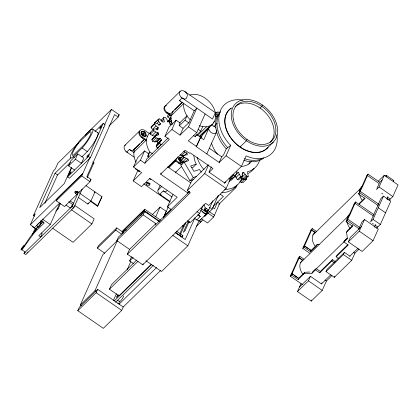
<?xml version="1.0" encoding="UTF-8"?>
<svg xmlns="http://www.w3.org/2000/svg" width="419" height="419" viewBox="0 0 419 419"><rect width="100%" height="100%" fill="white"/><g stroke="black" fill="none" stroke-linecap="round" stroke-linejoin="round"><path stroke-width="0.63" d="M159.199 118.802L154.574 122.929L159.199 118.802L161.357 120.326L162.729 122.055L164.452 121.913L163.777 119.363L163.839 117.488L165.358 117.435L166.987 119.546L167.7 121.468L169.501 122.097L169.863 119.839L170.727 118.42L167.244 121.824M188.744 221.483L188.602 222.746L189.519 221.85M158.681 147.849L157.507 148.054L156.214 146.666L156.455 145.398L161.446 140.302L161.31 139.726L160.079 138.223L158.094 138.469L156.098 137.93L155.329 136.301L156.774 135.091L158.461 134.813L158.251 132.959L155.711 131.995L153.825 130.707L153.71 129.12L155.768 128.832L157.675 129.361L158.005 129.026L158.031 127.465L155.983 125.978L154.538 124.165L155.103 122.903L157.408 123.584L159.199 124.825L160.44 123.951L158.822 121.541L158.063 119.525M156.214 146.666L159.702 143.261L160.278 141.339L161.446 140.302M77.892 191.755C77.62 192.756 75.933 192.18 75.933 191.274M134.96 148.357C132.902 152.741 133.792 158.057 136.096 162.19M150.641 132.394A18.776 13.167 45.7 0 0 149.316 133.499C144.602 138.715 146.346 146.645 149.897 152.003L152.526 153.815M190.315 119.928A18.776 13.167 45.7 0 1 187.214 116.152C184.863 112.418 183.239 108.139 183.548 103.661L170.915 115.995L171.078 120.091L172.329 124.338M172.633 111.564L171.481 115.445L167.218 112.496L166.652 113.046L170.915 115.995M172.858 162.158L175.718 160.205L177.787 156.905M199.24 136.95L212.847 123.93L214.779 121.096L215.706 117.519A18.776 13.167 45.7 0 0 207.431 99.895A18.776 13.167 45.7 0 0 189.823 95.076M200.209 220.069L207.185 213.261L207.677 211.349M224.594 189.461A32.514 22.799 45.7 0 0 241.868 178.222L243.135 178.751L239.857 181.951L243.051 182.642L246.325 179.442L246.686 178.164M303.916 259.183L299.884 256.391L298.663 257.585L290.33 276.215L302.549 284.669M316.355 231.372L312.323 228.585L311.102 229.774L302.769 248.404L309.672 253.186M376.451 189.55L379.059 187L384.254 175.352L398.05 184.894L392.849 196.542L388.989 200.303M376.498 228.229L380.358 224.464L390.786 201.146L383.49 196.097L380.887 198.632L373.643 214.837M34.51 216.225L33.478 215.513L53.517 170.727L55.256 169.025L57.859 163.211L78.374 143.172M59.65 203.006L34.473 227.596L30.336 224.736L35.222 213.81L33.478 215.513M70.795 157.869L55.051 173.246L39.669 207.63L64.212 183.658L71.371 167.652M24.59 252.091A2.493 0.477 -55.3 0 0 25.271 252.118L21.683 249.635C28.246 240.077 34.327 229.465 43.503 221.861M44.843 203.267L57.503 174.964L70.408 162.363M82.197 189.037L73.917 207.552L25.763 254.584L23.998 253.359L24.532 252.165M32.279 234.85L35.217 228.282M22.956 248.394L34.384 232.629L35.866 229.319M37.553 225.998L35.95 229.581L36.867 228.68M42.219 220.771L40.083 225.542L37.789 227.784M68.58 165.887L70.973 160.54L77.808 153.867L83.805 158.015L81.412 163.368L75.415 159.215L68.58 165.887L74.582 170.041M78.73 192.043L77.421 193.321L76.913 194.453L64.536 206.541L56.261 200.816L57.377 198.323M85.57 135.3L86.015 134.305L111.475 109.438L119.2 114.785L118.184 117.048L108.924 126.093M94.893 131.571L103.257 123.396L105.132 124.694L90.331 157.785L69.413 178.216L67.538 176.918L71.502 168.056M75.415 159.215L77.808 153.867M41.245 233.043L42.209 233.708L40.732 237.018L38.799 235.682L50.249 224.495L59.87 203M55.795 211.134L58.089 208.892L60.493 203.524M67.538 176.918L88.456 156.486L103.257 123.396M56.261 200.816L81.721 175.949L89.729 158.047M104.577 124.852L111.475 109.438M76.913 194.453L75.535 193.499L76.043 192.368A1.707 1.173 24.1 0 1 75.284 191.116M76.876 192.242L77.384 191.111M70.151 207.51A2.493 0.477 -55.3 0 0 71.005 207.358A2.493 0.477 -55.3 0 0 72.843 204.64L73.493 203.184L70.376 201.026M23.998 253.359L72.152 206.331L78.295 192.593M75.535 193.499A1.707 1.173 24.1 0 1 75.027 191.693A1.707 1.173 24.1 0 1 77.279 191.797L78.657 192.75L79.165 191.619M87.272 177.693L93.95 162.766L92.625 161.849M78.657 192.75L89.996 181.678L91.012 179.411L86.874 176.546L114.597 114.57L118.184 117.048M78.264 197.407L87.838 204.027L88.346 202.89M90.53 201.398L97.554 206.258L101.372 197.716M97.554 206.258L102.011 196.768L85.937 185.638M52.616 228.177L73.074 242.329L91.897 223.945L94.181 218.844L74.797 205.436M125.794 151.217L126.758 152.013L129.371 149.457A4.803 3.368 45.7 0 0 132.53 150.421L133.352 150.212L133.85 149.106M142.738 135.704L143.298 134.447M144.471 131.828A2.923 2.048 45.7 0 1 145.215 136.149A2.923 2.048 45.7 0 1 141.13 133.321A2.923 2.048 45.7 0 1 144.471 131.828L143.911 133.085L142.622 134.342M168.265 206.996L164.122 216.256L171.099 209.448L167.375 206.871L177.211 197.26L149.908 178.374L141.46 186.623L133.184 180.898L141.632 172.649L133.478 167.008L137.636 157.717L144.607 150.903L148.745 153.768L147.629 156.261L149.012 157.214M155.983 125.978L152.495 129.382L151.049 127.57L151.615 126.308L155.103 122.903M104.76 253.244L97.355 248.121L98.371 245.853L116.76 227.889L122.62 231.943M133.478 167.008L140.454 160.199L144.607 150.903M133.184 180.898L137.882 170.397M123.228 306.991L121.709 310.395L103.32 328.355L77.772 310.683L79.291 307.284L97.679 289.32L123.228 306.991L160.728 270.37M81.359 305.744L80.307 305.016L102.755 254.825L116.974 240.935M140.454 160.199L144.864 163.253L146.896 158.717L168.134 137.971M147.907 156.449L149.897 152.003L148.027 153.831M97.355 248.121L115.744 230.157L116.76 227.889M116.838 240.6L143.162 214.889L155.852 223.673L129.529 249.378L116.838 240.6L118.362 237.201L144.681 211.49L159.084 221.457M80.307 305.016L94.982 290.681L117.435 240.49M123.16 232.88L122.086 232.136L122.725 230.707L144.749 209.196L160.854 220.336M164.924 136.295L169.082 126.999L176.053 120.19L180.191 123.055L179.075 125.548L183.093 128.324L188.927 122.626L194.233 110.763L196.846 108.207L188.498 126.873L180.05 135.122L171.9 129.481L164.924 136.295L169.339 139.349L144.864 163.253M77.772 310.683L96.16 292.719L97.679 289.32M171.9 129.481L176.053 120.19M122.086 232.136L144.115 210.626L144.749 209.196M189.299 191.666L187.911 193.028L160.618 174.147L161.126 173.016M179.4 125.69L185.02 120.206L187.01 115.754L179.521 123.071M151.29 264.269L118.996 295.809L109.438 289.199L111.423 284.752L136.699 260.068M143.162 214.889L144.681 211.49M180.05 135.122L183.093 128.324M228.91 178.19L230.293 179.143L226.14 188.43L208.709 205.451L205.671 203.351L142.748 264.808L127.381 254.181L129.529 249.378M160.158 185.35L158.026 190.121L161.509 186.712A3.415 2.394 45.7 0 1 161.865 186.193M133.326 263.53L129.602 260.958L131.461 256.8M113.476 300.344L116.414 293.771M127.104 269.867L130.848 261.503M155.695 216.874L160.079 207.08L166.202 211.317L163.352 217.686M180.563 161.87L181.123 160.613A1.027 0.718 45.7 0 1 180.563 159.775M117.713 303.178L119.598 303L119.09 304.131L156.586 267.505M155.852 223.673L155.224 225.071L189.508 191.588M196.501 134.331L200.638 137.196L196.48 146.488L188.325 140.847L196.773 132.598L205.127 113.931M196.05 135.332L195.385 136.824L193.374 135.437M195.154 136.589L200.774 131.105L202.765 126.653L206.399 126.831L209.966 125.92L212.826 123.961M167.375 206.871L172.927 194.453M142.748 264.808L143.23 263.745M242.879 100.136A33.96 23.81 45.7 0 0 219.781 112.355A33.96 23.81 45.7 0 0 229.298 143.974L230.722 145.32L226.04 155.784L219.179 162.483L196.307 146.66L200.638 137.196M200.89 138.296L203.173 133.195M209.406 127.109L203.786 139.668L200.46 137.364M127.381 254.181L190.305 192.724L187.272 190.624L191.42 181.338L208.395 164.761M187.911 193.028L188.67 191.326M206.803 153.92L216.576 132.074A4.803 3.368 45.7 0 0 216.77 130.12M187.272 190.624L204.702 173.597L208.332 165.474M179.945 233.315L183.417 225.558M180.359 234.593L185.69 222.662M211.349 166.814L208.981 172.109L224.898 183.119L225.506 181.767M188.377 221.049L183.307 232.383L185.051 230.68L189.105 221.614M176.425 231.11L182.867 235.562L182.228 236.992L175.247 232.163M219.179 162.483L221.714 156.816L223.458 155.114L226.26 148.85L230.722 145.32M194.898 217.911L185.224 239.537L175.09 232.524M187.529 220.813L190.189 222.657L199.617 213.444L203.058 205.755M145.969 260.749L161.519 271.507L187.843 245.801L199.282 220.221M201.141 220.949L200.617 222.112L199.067 221.038M201.136 208.615L207.379 212.936L212.847 200.717M204.854 216.33L212.171 209.181L218.22 195.663M247.021 139.443L246.435 140.758L240.124 146.922M262.425 105.017A26.947 18.892 45.7 0 1 269.27 144.854A26.947 18.892 45.7 0 1 231.592 118.792A26.947 18.892 45.7 0 1 262.425 105.017L261.833 106.332L260.073 108.05M201.439 218.797L207.505 222.992L213.606 217.032L219.64 203.534L217.571 202.105L214.575 208.798L212.574 207.415M259.675 160.142A32.514 22.799 45.7 0 1 247.414 171.78L248.252 176.226L246.917 176.462L243.821 172.502L242.276 172.597L242.402 175.619L241.962 176.603L240.6 176.504L238.38 172.324L236.583 171.916L236.368 173.571L235.447 175.624L233.975 175.132L233.582 174.424L230.303 177.625L230.696 178.332L232.168 178.824L232.629 177.797M224.223 183.197L241.407 166.416L246.115 155.894L250.63 157.623A33.96 23.81 45.7 0 0 276.87 134.792M218.77 204.388L235.813 187.738L237.117 184.821M303.377 247.048L304.43 246.032L312.323 228.585M290.33 276.215L291.551 275.021L292.158 273.665L298.71 278.195L304.749 272.298L309.95 272.015M298.056 258.942L299.276 257.753L299.884 256.391M302.769 248.404L303.99 247.215L304.597 245.853L311.149 250.389L317.188 244.487L319.142 244.382M291.551 275.021L298.103 279.557L298.71 278.195M303.99 247.215L310.542 251.746L311.149 250.389M298.103 279.557L304.142 273.654L304.749 272.298M317.188 244.487L316.581 245.848L310.542 251.746M331.963 275.576L326.432 280.981L322.216 290.404L311.265 301.104L297.464 291.566L301.083 283.474M297.464 291.566L308.421 280.861L310.448 276.331L321.483 283.967L321.996 282.82M304.142 273.654L311.946 273.24L312.553 271.879M311.946 273.24L315.428 269.831L316.041 268.474M315.428 269.831L319.734 272.811L320.341 271.449L332.44 259.633L335.446 261.713M338.678 258.575L336.122 256.805L348.215 244.989L343.915 242.014L347.398 238.61L346.571 232.215L352.609 226.318L346.057 221.787C349.944 215.67 352.515 208.631 355.611 201.963L374.204 214.827M364.724 198.056L359.617 203.047L359.01 204.409L365.049 198.512L358.496 193.976C362.383 187.864 364.954 180.819 368.05 174.152L379.734 182.239M346.848 220.263L353.966 204.352L355.003 203.32L373.596 216.183M359.287 192.452L366.405 176.54L367.442 175.514L379.661 183.967M311.265 301.104L311.767 299.973M346.057 221.787L347.278 220.593L347.885 219.231L360.104 227.685M358.496 193.976L359.717 192.787L360.324 191.425L378.917 204.289M359.031 249.143L354.924 253.149L351.719 260.314L334.289 277.336L326.013 271.612L326.998 269.401L344.428 252.379L349.949 256.192M319.734 272.811L331.832 260.995L332.44 259.633M346.571 232.215L347.178 230.859L352.751 225.412M336.122 256.805L336.729 255.449L347.896 244.539M343.915 242.014L344.523 240.653L347.136 238.102M348.325 241.894L350.352 237.364L361.309 226.669L364.509 219.53L378.299 229.067L373.067 240.736L362.116 251.437L348.325 241.894L359.277 231.199L361.309 226.669M326.013 271.612L343.444 254.584L344.428 252.379M334.289 277.336L334.823 276.142M358.711 229.203L361.906 222.065L364.509 219.53M376.98 188.361L378.839 184.203M370.983 220.782L373.376 215.429M370.454 221.965L373.062 219.42L383.49 196.097M374.418 226.784L375.471 224.427M386.857 198.978L387.91 196.621M200.193 136.301L201.817 137.369M216.576 132.074L215.345 133.305L214.434 133.541A4.803 3.368 45.7 0 1 208.955 129.749L208.662 128.764L202.429 134.855M71.722 206.001L71.413 206.405M232.885 178.478L231.602 179.961L229.025 181.322M156.795 144.744L157.958 143.707L156.968 141.79L154.611 141.879L152.61 141.334L151.84 139.705L156.13 135.442M171.575 124.684L170.077 124.275L169.307 122.647L171.418 120.51M292.158 273.665L290.938 274.854M73.231 156.753L82.155 148.038A13.487 2.572 -55.3 0 0 91.934 133.514A13.487 2.572 -55.3 0 0 90.064 130.361L81.139 139.077A13.487 2.572 -55.3 0 0 71.366 153.6A13.487 2.572 -55.3 0 0 73.231 156.753L74.257 157.465M118.294 115.665L119.2 114.785M81.92 156.811L87.278 151.578A13.487 2.572 -55.3 0 0 95.925 139.333A13.487 2.572 -55.3 0 0 97.449 132.587M30.336 224.736L82.836 173.456M57.277 198.548L82.737 173.686M93.013 163.677L93.95 162.766M39.732 222.861L41.565 221.07M34.384 232.629L44.267 222.976L40.674 220.488M124.799 145.424L139.663 130.906A4.803 3.368 45.7 0 0 142.664 138.092M165.269 105.897L180.133 91.379M90.085 180.317L91.012 179.411M23.16 246.33L24.433 245.084M151.049 127.57L154.538 124.165M149.29 133.53L145.026 130.581A4.803 3.368 45.7 0 0 139.726 131.084A4.803 3.368 45.7 0 0 142.177 136.95L141.612 137.505L145.875 140.454M194.233 110.763L179.458 100.539L182.071 97.988A4.803 3.368 45.7 0 0 185.229 98.952L186.052 98.743L187.534 95.427L187.246 94.448A4.803 3.368 45.7 0 0 184.92 91.62L183.878 91.023A4.803 3.368 45.7 0 0 179.62 92.122A4.803 3.368 45.7 0 0 181.118 97.187M157.078 123.244L158.822 121.541M160.791 120.468L163.839 117.488M145.398 135.95L145.964 135.4L147.357 136.364M153.71 129.12L150.222 132.524L150.337 134.111L152.228 135.4L154.763 136.369L158.251 132.959M161.598 121.494L163.777 119.363M168.998 114.193L167.689 115.466L167.804 117.053L169.695 118.341L171.371 118.87M134.724 148.698L139.831 143.712M141.224 142.355L144.471 139.181M158.618 125.276L160.357 123.574M172.398 111.904L173.325 110.998M174.718 109.642L182.139 102.388M133.352 150.212L144.686 139.145M182.532 102.178L171.198 113.245L170.376 113.46A4.803 3.368 45.7 0 1 165.154 110.202A4.803 3.368 45.7 0 1 165.997 105.394M159.131 125.229L160.44 123.951M150.337 134.111L153.825 130.707M167.804 117.053L169.983 114.926M156.287 129.167L158.031 127.465M156.947 129.104L158.256 127.832M133.813 152.238L146.441 139.899L142.177 136.95M157.135 129.88L158.005 129.026M152.228 135.4L155.711 131.995M169.695 118.341L170.999 117.063M94.605 192.29L94.987 191.912L90.913 201.026L87.838 204.027M167.684 121.966L169.863 119.839M154.464 136.107L157.953 132.697M151.84 139.705L155.329 136.301M169.307 122.647L171.486 120.515M155.03 136.793L152.647 138.846M171.628 120.583L170.109 121.788M157.696 135.169L158.571 134.316M152.61 141.334L156.098 137.93M170.077 124.275L171.821 122.573M154.611 141.879L158.094 138.469M156.591 141.627L160.079 138.223M156.968 141.79L160.451 138.385M101.628 197.145L102.011 196.768M157.827 143.13L161.31 139.726M156.455 145.398L159.943 141.994M157.507 148.054L160.996 144.649L162.169 144.445M138.841 171.544L139.737 170.669M215.067 114.026L216.942 112.192L218.278 111.962L219.027 112.847M215.649 115.293L217.058 113.921L216.942 112.192M215.947 116.733L217.351 115.366L217.058 113.921M197.511 135.515L206.399 126.831M213.391 122.458L214.779 121.096M160.618 174.147L185.093 150.243L189.508 153.296L190.074 152.746L212.952 168.569L209.238 172.193M199.203 136.432L209.966 125.92M168.045 167.506L174.849 160.865M204.063 132.325L208.961 127.544M168.218 167.521L175.744 160.168L180.002 163.117A4.803 3.368 45.7 0 0 182.134 164.033M168.663 167.83L175.917 160.749M180.51 154.349L181.778 155.302L185.051 152.102L187.005 153.061L187.256 154.847L185.549 154.904L183.37 155.611L180.091 158.811L180.463 160.288L184.737 162.273L188.016 159.073L183.742 157.088L183.37 155.611M217.147 123.254L215.79 124.459M184.192 155.805L187.005 153.061M180.463 160.288L183.742 157.088M181.144 160.739L184.423 157.539M180.002 163.117L179.437 163.672L175.173 160.723M182.92 161.577L186.193 158.377M188.016 159.073L188.524 160.713L184.124 162.132L180.851 165.332L189.959 180.73L193.259 179.662M175.42 172.513L181.453 166.621M167.029 190.53A3.415 2.394 45.7 0 1 163.253 190.891L159.77 194.296L170.083 201.429M193.761 155.753L194.987 161.352L196.286 164.159L193.012 167.359L191.839 167.736M152.448 214.528L160.079 207.08M189.959 180.73L193.238 177.525L196.537 176.462M129.602 260.958L133.216 257.428M109.438 289.199L137.987 261.309M230.696 178.332L233.975 175.132M238.38 172.324L235.101 175.524L237.327 179.704L238.683 179.803L241.962 176.603M232.168 178.824L235.447 175.624M235.902 177.509L239.181 174.309M217.718 196.38L218.634 195.484M267.06 148.211L273.371 142.051M205.32 209.631L206.536 208.437A1.812 1.267 45.7 0 1 206.996 211.113A1.812 1.267 45.7 0 1 204.467 209.364A1.812 1.267 45.7 0 1 206.536 208.437M241.946 174.33L243.821 172.502M237.327 179.704L240.6 176.504M198.627 214.486A3.415 2.394 45.7 0 0 200.282 216.503L196.794 219.907L194.217 218.121M240.061 177.902L242.402 175.619M114.261 300.921L151.819 264.237M206.651 211.443L207.463 210.652M208.086 210.338L208.898 209.542M248.252 176.226L244.974 179.426L243.638 179.662L241.789 177.478L245.063 174.278M181.951 236.463L182.867 235.562M240.93 179.133L241.868 178.222M213.213 206.358L223.411 196.401L220.258 194.222M115.55 302.261L153.338 265.353M204.053 216.146L207.541 212.737M242.889 178.777L246.168 175.577M243.638 179.662L246.917 176.462M196.506 226.134L202.927 219.86M241.297 182.37L244.576 179.17L246.325 179.442M118.677 303.895L119.598 303M368.05 174.152L366.829 175.346L366.405 176.54M312.914 234.996L360 189.011M355.611 201.963L354.39 203.152L353.966 204.352M378.32 181.149L384.254 175.352M379.635 182.422L382.228 179.887M300.475 262.807L347.561 216.822M312.988 271.454L315.167 269.323M312.438 272.58L313.836 271.213M315.235 269.852L346.937 238.888M299.496 287.031L310.448 276.331M321.488 283.893L330.727 274.874M349.797 256.25L358.109 248.127M310.495 231.136L311.547 230.12L315.256 232.681M207.185 213.261L206.158 214.13L200.748 210.385M200.753 137.757L201.445 137.474M196.286 164.159L190.703 165.966L193.913 171.345L199.475 169.548L201.377 172.157M217.775 116.644L216.377 116.969L215.528 116.11M210.967 125.244L214.125 126.208A4.803 3.368 45.7 0 1 215.874 127.973M202.765 126.653L199.371 125.721M206.017 213.784L205.284 213.748A3.415 2.394 45.7 0 1 202.524 211.841L202.115 211.082M244.638 158.628L246.744 159.435A31.781 22.286 45.7 0 0 261.728 158.728M243.774 160.189L245.351 160.796A31.781 22.286 45.7 0 0 263.881 157.963M181.778 155.302L183.239 156.025M386.517 175.467L393.593 180.359M379.059 187L392.849 196.542M381.704 193.185L382.751 193.913M387.481 197.181L390.241 199.093M387.151 199.03L388.073 199.669M359.717 192.787L378.31 205.65M378.263 207.772L385.559 212.815M373.062 219.42L380.358 224.464M184.92 91.62L215.361 112.674L212.512 119.043L181.128 97.177M372.47 223.364L373.476 224.06M374.989 225.103L377.749 227.014M374.198 226.637L375.12 227.271M347.278 220.593L359.497 229.046M359.277 231.199L373.067 240.736M185.02 120.206L189.22 123.113M198.145 129.288L200.774 131.105M188.498 126.873L196.773 132.598M200.785 135.714L201.848 136.447M226.04 155.784L241.407 166.416M209.338 148.253L221.714 156.816M353.542 252.196L354.924 253.149M311.715 229.942L315.24 232.383M343.444 254.584L351.719 260.314M234.771 187.015L235.813 187.738M180.191 154.904L182.323 156.381M331.832 260.995L334.388 262.765M204.702 173.597L226.14 188.43M177.677 157.34L179.07 158.303M304.959 246.398L308.138 248.593M309.196 249.326L311.312 250.792M316.575 268.846L320.341 271.449M299.276 257.753L302.801 260.194M167.7 166.877L191.006 182.998M302.817 260.492L299.108 257.926L291.991 273.837L293.049 274.571M325.05 280.023L326.432 280.981M129.371 149.457L134.122 152.746M209.5 207.332L212.171 209.181M134.148 157.125L126.758 152.013A4.803 3.368 45.7 0 0 127.811 152.6M92.882 129.309L97.999 132.849M209.369 211.71L214.418 215.204M308.421 280.861L322.216 290.404M208.049 213.187L213.606 217.032M294.107 275.304L297.286 277.504M135.269 168.794L139.469 171.701M149.447 178.604L151.023 179.693M196.956 211.605L199.617 213.444M163.253 190.891L172.02 196.951M197.7 214.717L200.282 216.503M143.707 183.831L170.014 202.031M82.155 148.038L87.278 151.578M88.456 156.486L90.331 157.785M184.124 223.919L185.146 224.631M182.448 225.558L183.983 226.616M144.115 210.626L159.681 221.394M172.827 235.415L187.843 245.801M81.721 175.949L89.996 181.678M55.051 173.246L57.639 175.037M79.71 193.274L97.936 205.881M76.043 192.368L77.421 193.321M115.744 230.157L121.562 234.184M68.685 201.764L72.843 204.64M72.152 206.331L73.917 207.552M65.987 205.053L70.146 207.929M71.44 209.793L91.897 223.945M57.11 208.217L58.089 208.892M42.35 219.027L50.249 224.495M32.373 226.642L36.301 229.361M117.598 300.234L119.541 301.575M94.982 290.681L96.035 291.409M96.16 292.719L121.709 310.395M183.789 151.149L185.051 152.102M227.653 147.488L226.773 146.655A31.781 22.286 45.7 0 1 220.195 112.276M226.26 148.85C219.231 141.323 214.423 130.938 215.963 120.463A31.781 22.286 45.7 0 1 220.473 111.632M159.702 143.261L160.996 144.649M241.166 176.593L241.789 177.478M184.124 162.132L193.238 177.525M203.891 204.592L205.347 208.075M206.656 211.202L207.379 212.936M217.351 115.366L217.634 116.215M385.223 175.907A8.542 1.629 -55.3 0 1 386.512 176.902M393.09 180.338A8.542 1.629 -55.3 0 1 393.582 181.799M315.507 246.686A12.476 8.747 45.7 0 1 315.591 232.058M362.592 200.701A12.476 8.747 45.7 0 1 359.497 194.081M359.34 192.441A12.476 8.747 45.7 0 1 362.178 186.376M303.068 274.497A12.476 8.747 45.7 0 1 301.78 260.901M350.153 228.512A12.476 8.747 45.7 0 1 347.058 221.892M346.922 220.792A12.476 8.747 45.7 0 1 350.237 213.879M72.492 204.687A1.566 0.299 -55.3 0 1 71.33 206.682M74.132 206.326A1.566 0.299 -55.3 0 1 73.985 206.619M73.33 207.609A1.566 0.299 -55.3 0 1 73.095 207.903M72.869 208.138A1.566 0.299 -55.3 0 1 72.681 208.306M28.01 251.866A1.566 0.299 -55.3 0 1 27.769 252.196M27.12 252.887A1.566 0.299 -55.3 0 1 26.973 252.971M40.172 223.128A2.273 0.435 -55.3 0 1 39.559 225.139A2.273 0.435 -55.3 0 1 37.925 226.36M38.564 223.065A2.273 0.435 -55.3 0 1 36.322 225.637M103.346 127.528A1.556 0.299 -55.3 0 1 103.252 127.769M204.215 209.992A1.027 0.718 45.7 0 1 205.289 210.322A1.027 0.718 45.7 0 1 205.609 211.401M200.565 219.551A3.415 2.394 45.7 0 1 196.113 219.336M204.126 209.264A1.812 1.267 45.7 0 1 206.331 211.495M175.619 172.942A21.888 15.346 45.7 0 1 175.849 171.701M268.081 147.237A27.073 18.981 45.7 0 1 233.991 141.952A27.073 18.981 45.7 0 1 231.147 108.144M125.805 151.212A4.803 3.368 45.7 0 1 125.538 144.911M141.224 132.488A2.582 1.807 45.7 0 1 142.104 132.09M145.246 135.269A2.582 1.807 45.7 0 1 144.854 136.154M181.568 164.583A4.803 3.368 45.7 0 1 178.484 162.871M182.286 162.588A2.582 1.807 45.7 0 1 181.794 162.713M180.662 162.514A2.582 1.807 45.7 0 1 180.097 162.2M178.651 159.539A2.582 1.807 45.7 0 1 179.049 158.654M183.072 161.435A2.582 1.807 45.7 0 1 182.946 161.928M183.512 161.373A2.582 1.807 45.7 0 1 179.725 160.697A2.582 1.807 45.7 0 1 181.05 157.733M181.993 160.77A1.027 0.718 45.7 0 1 181.348 160.739M180.51 101.126A4.803 3.368 45.7 0 1 179.458 100.539M161.284 194.945A3.415 2.394 45.7 0 1 158.298 192.661A3.415 2.394 45.7 0 1 158.382 189.598M183.789 161.566A2.923 2.048 45.7 0 1 180.772 162.006A2.923 2.048 45.7 0 1 178.955 158.665A2.923 2.048 45.7 0 1 181.657 157.638M166.652 113.046A4.803 3.368 45.7 0 1 163.949 108.605A4.803 3.368 45.7 0 1 166.343 105.714M236.3 185.737A32.514 22.799 45.7 0 1 221.944 192.656M140.983 132.242A2.923 2.048 45.7 0 1 141.983 131.796M145.54 135.395A2.923 2.048 45.7 0 1 145.089 136.4M178.808 158.408A2.923 2.048 45.7 0 1 180.432 157.994M183.365 161.561A2.923 2.048 45.7 0 1 182.475 162.871M251.363 161.692A25.679 18.007 45.7 0 1 241.433 166.432M217.508 154.318A25.679 18.007 45.7 0 1 211.464 143.041M213.826 126.727A25.679 18.007 45.7 0 1 215.984 124.71M254.014 168.338A32.514 22.799 45.7 0 1 248.221 173.44M249.996 161.875A25.679 18.007 45.7 0 1 248.807 163.96M235.117 106.855A24.962 17.504 45.7 0 1 265.038 112.224A24.962 17.504 45.7 0 1 270.218 142.36M267.893 147.299A26.947 18.892 45.7 0 1 233.849 141.46A26.947 18.892 45.7 0 1 231.607 107.966M235.127 176.457A24.836 17.415 45.7 0 1 229.675 179.662M204.032 169.695A24.836 17.415 45.7 0 1 197.181 157.502M150.217 183.716A2.001 1.372 24.1 0 1 148.279 183.946A2.001 1.372 24.1 0 1 146.739 182.516M118.331 295.201A1.634 0.309 -55.3 0 1 116.948 297.16A1.634 0.309 -55.3 0 1 116.765 296.626A1.634 0.309 -55.3 0 1 118.184 294.756M177.305 234.394A3.232 2.221 24.1 0 1 180.992 236.945M123.343 232.199A3.232 2.221 24.1 0 1 126.475 230.041M122.296 233.503A3.232 2.221 24.1 0 1 123.144 232.671M141.999 213.287A3.232 2.221 24.1 0 1 144.403 211.632A3.232 2.221 24.1 0 1 147.813 213.554M123.238 295.955A3.415 0.649 -55.3 0 1 121.746 299.533A3.415 0.649 -55.3 0 1 119.541 300.999M140.884 215.78A3.232 2.221 24.1 0 1 141.873 214.381M149.431 183.171A1.027 0.702 24.1 0 1 148.436 183.292A1.027 0.702 24.1 0 1 147.645 182.553M21.84 248.65L23.008 247.142L21.84 248.65M80.417 140.973L79.071 142.528A10.281 1.959 -55.3 0 0 73 152.003A10.281 1.959 -55.3 0 0 73.43 155.135L84.229 144.586A10.281 1.959 -55.3 0 0 90.295 135.112A10.281 1.959 -55.3 0 0 89.87 131.98L80.417 140.973M22.034 249.258A2.493 0.477 -55.3 0 0 23.846 245.932A2.493 0.477 -55.3 0 0 21.385 248.755A2.493 0.477 -55.3 0 0 22.034 249.258M100.345 128.041A1.556 0.299 -55.3 0 0 101.471 125.967A1.556 0.299 -55.3 0 0 99.937 127.727A1.556 0.299 -55.3 0 0 100.345 128.041M69.973 173.864A1.556 0.299 -55.3 0 0 71.099 171.79A1.556 0.299 -55.3 0 0 69.564 173.55A1.556 0.299 -55.3 0 0 69.973 173.864M87.508 156.737A1.556 0.299 -55.3 0 0 88.634 154.663A1.556 0.299 -55.3 0 0 87.1 156.423A1.556 0.299 -55.3 0 0 87.508 156.737M141.418 133.373A2.582 1.807 45.7 0 0 145.026 135.871A2.582 1.807 45.7 0 0 144.372 132.058A2.582 1.807 45.7 0 0 141.418 133.373M142.738 133.609A1.027 0.718 45.7 0 0 144.167 134.604A1.027 0.718 45.7 0 0 143.911 133.085A1.027 0.718 45.7 0 0 142.738 133.609M233.273 119.09A24.962 17.504 45.7 0 0 268.181 143.24A24.962 17.504 45.7 0 0 261.833 106.332A24.962 17.504 45.7 0 0 233.273 119.09M146.561 184.7A2.001 1.372 24.1 0 0 149.787 184.847A2.001 1.372 24.1 0 0 147.546 182.532A2.001 1.372 24.1 0 0 146.561 184.7"/></g></svg>
